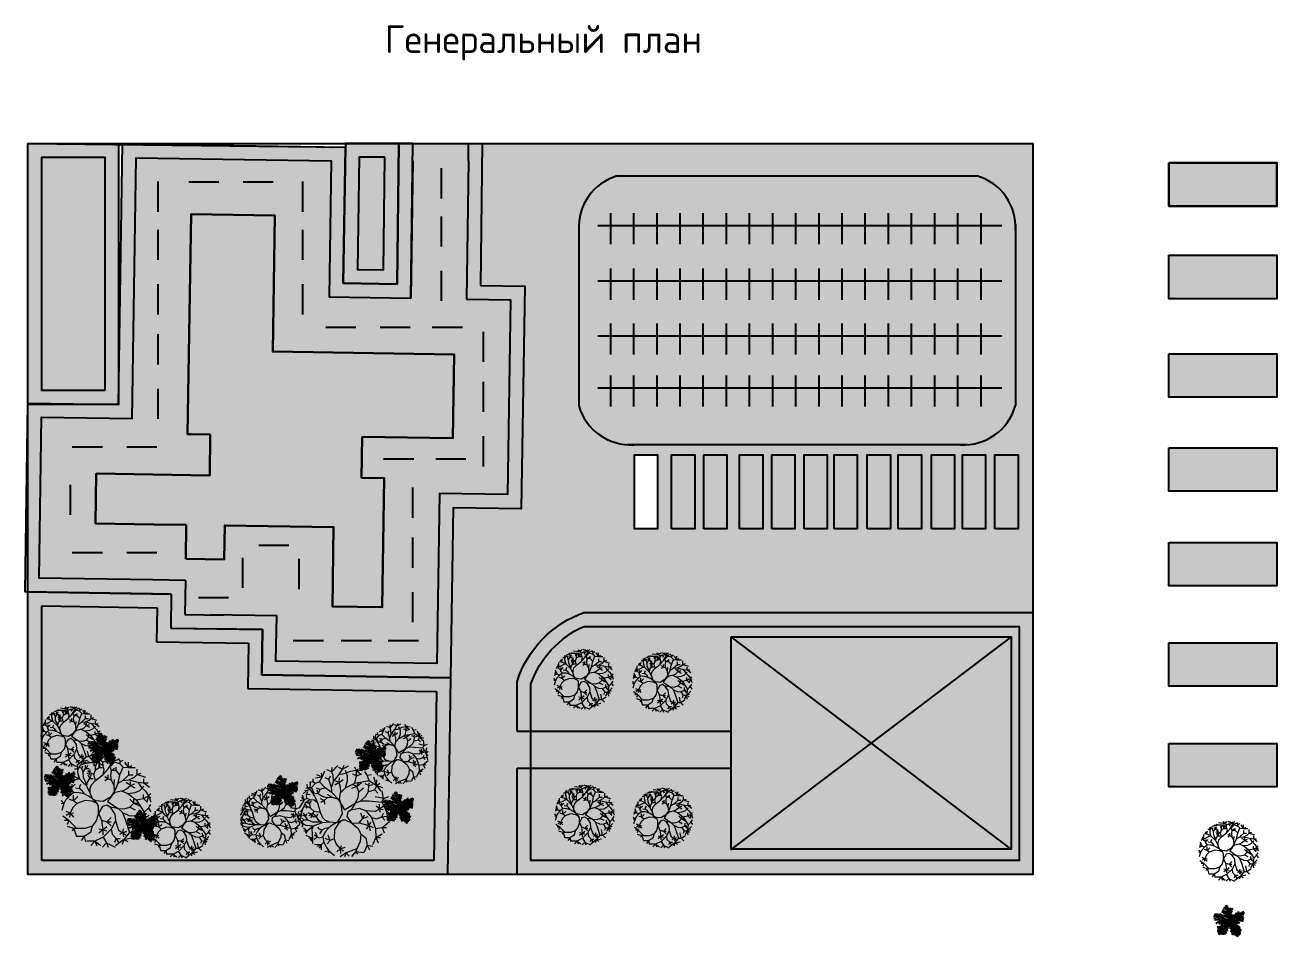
# Model space of a CAD drawing. Header units: millimetres. Extents: x -1544140 to 7445918, y -1294905 to 2019878.
# Drawn here: x 447559 to 582786, y -531426 to -432909 of the extents above; entities that cross this region are included whole.
import ezdxf

# ---------------------------------------------------------------- set-up
doc = ezdxf.new("R2010")
doc.units = ezdxf.units.MM
doc.header["$MEASUREMENT"] = 0
doc.layers.add('marc det', color=74, linetype='Continuous', lineweight=18)
doc.styles.add('ATTR', font='romans.shx', dxfattribs={"width": 0.8, "height": 0.470416})
doc.styles.add('gost', font='GOST Common.ttf')

# ---------------------------------------------------------------- blocks, each defined once
blk = doc.blocks.new('fff')
at = {"color": 93}
for p, q in [((80260, 23946), (80252, 24033)), ((80317, 24028), (80329, 23884)), ((80759, 23925), (80494, 24106)), ((80743, 24023), (80526, 24162)), ((80719, 24152), (80558, 24229)), ((80703, 24235), (80610, 24296)), ((80687, 24307), (80655, 24333)), ((80800, 23711), (80683, 24344)), ((80699, 24286), (80727, 24333)), ((80715, 24193), (80771, 24260)), ((80735, 24111), (80852, 24245)), ((80743, 24018), (80916, 24229)), ((80767, 23894), (80896, 24131)), ((80981, 23775), (81057, 24059)), ((81045, 23791), (81105, 24069)), ((81100, 23811), (81333, 24111)), ((81101, 23812), (81146, 24111)), ((81154, 24054), (81162, 23894)), ((81190, 24075), (81214, 23961)), ((81230, 24090), (81266, 24028)), ((81286, 24044), (81367, 24054)), ((81290, 24116), (81302, 24075)), ((80272, 23930), (80180, 23915)), ((80349, 23863), (80188, 23832)), ((80450, 23761), (80217, 23994)), ((80429, 23781), (80220, 23770)), ((80486, 23750), (80268, 23646)), ((80373, 24002), (80413, 23796)), ((80562, 23744), (80377, 23621)), ((80405, 24023), (80530, 23755)), ((80800, 23711), (80450, 23761)), ((80639, 23734), (80457, 23992)), ((80622, 23734), (80466, 23605)), ((80630, 23569), (80466, 23569)), ((80530, 23977), (80767, 23863)), ((80800, 23711), (80550, 23494)), ((80727, 23724), (80562, 23621)), ((80570, 23863), (80787, 23765)), ((80727, 23646), (80578, 23600)), ((80651, 23585), (80703, 23347)), ((80695, 23616), (80731, 23450)), ((80747, 23672), (80759, 23548)), ((80828, 23677), (80783, 23487)), ((80787, 23786), (80900, 24008)), ((80800, 23711), (81100, 23811)), ((80800, 23711), (81000, 23461)), ((80820, 23683), (81069, 23605)), ((80856, 23641), (80824, 23425)), ((80900, 23585), (80840, 23311)), ((80844, 23729), (80924, 23982)), ((80872, 23729), (81089, 23616)), ((80884, 23610), (81158, 23548)), ((80912, 23750), (80997, 24002)), ((80924, 23750), (81141, 23646)), ((81001, 23775), (81190, 23672)), ((81069, 23796), (81319, 23729)), ((81129, 23848), (81335, 23781)), ((81170, 23894), (81343, 23832)), ((81202, 23930), (81335, 23910)), ((81250, 23997), (81343, 23987)), ((80606, 23543), (80325, 23502)), ((80486, 23389), (80325, 23363)), ((80530, 23471), (80329, 23466)), ((80457, 23332), (80329, 23316)), ((80417, 23270), (80345, 23239)), ((80502, 23419), (80353, 23425)), ((80550, 23494), (80383, 23211)), ((80437, 23301), (80445, 23218)), ((80478, 23368), (80490, 23223)), ((80522, 23445), (80546, 23208)), ((80570, 23507), (80602, 23218)), ((80610, 23543), (80659, 23265)), ((80956, 23523), (80872, 23265)), ((81001, 23461), (80892, 23203)), ((80936, 23543), (81210, 23502)), ((81025, 23373), (80977, 23213)), ((80981, 23492), (81202, 23456)), ((81000, 23461), (81100, 23128)), ((81005, 23461), (81250, 23389)), ((81013, 23430), (81230, 23342)), ((81053, 23291), (81017, 23172)), ((81037, 23347), (81234, 23260)), ((81053, 23285), (81182, 23213)), ((81073, 23203), (81057, 23146)), ((81073, 23229), (81141, 23182)), ((81097, 23156), (81113, 23146))]:
    blk.add_line(p, q, dxfattribs=at)
at = {"color": 93, "style": 'ATTR', "width": 0.8, "flags": 9}
blk.add_attdef('ESTCODE', (80800, 23711), '', height=0.00304, dxfattribs=at)
blk = doc.blocks.new('LG15B')
at = {"linetype": 'Continuous'}
for p, q in [((-666, 1255), (-811, 1217)), ((-666, 1255), (-750, 1270)), ((-666, 1255), (-666, 1317)), ((-490, 1285), (-666, 1255)), ((-490, 1285), (-612, 1317)), ((-183, 1362), (-497, 1400)), ((-252, 1285), (-490, 1285)), ((-352, 1170), (-406, 1248)), ((-352, 1170), (-298, 1270)), ((-183, 1362), (-268, 1469)), ((-100, 1179), (-252, 1285)), ((-230, 1133), (-230, 1248)), ((-230, 1248), (-230, 1133)), ((-183, 1362), (-68, 1477)), ((-183, 1362), (-153, 1469)), ((-107, 1300), (-183, 1362)), ((-107, 1300), (0, 1362)), ((-100, 1179), (-107, 1300)), ((114, 1415), (-16, 1477)), ((0, 1362), (114, 1362)), ((0, 1362), (62, 1255)), ((69, 1087), (214, 1324)), ((114, 1415), (99, 1477)), ((214, 1324), (114, 1415)), ((280, 1300), (145, 1165)), ((214, 1415), (175, 1462)), ((280, 1300), (208, 1435)), ((214, 1415), (329, 1477)), ((214, 1324), (443, 1415)), ((214, 1324), (214, 1415)), ((450, 1247), (280, 1300)), ((478, 1327), (405, 1425)), ((450, 1247), (478, 1327)), ((558, 1140), (450, 1247)), ((478, 1327), (567, 1372)), ((734, 1125), (619, 1309)), ((734, 1125), (734, 1309)), ((-1238, 598), (-1238, 827)), ((-1093, 858), (-1193, 858)), ((-1093, 858), (-1162, 895)), ((-1093, 858), (-1125, 957)), ((-1093, 858), (-1047, 1010)), ((-865, 743), (-1093, 858)), ((-926, 1072), (-1040, 1072)), ((-926, 1072), (-956, 1109)), ((-926, 1072), (-926, 1187)), ((-926, 957), (-926, 1072)), ((-895, 842), (-926, 957)), ((-917, 1072), (-833, 1224)), ((-865, 743), (-895, 842)), ((-796, 1094), (-865, 1133)), ((-796, 1094), (-765, 1179)), ((-750, 972), (-796, 1094)), ((-750, 972), (-673, 1094)), ((-742, 804), (-750, 972)), ((-673, 1094), (-673, 1209)), ((-673, 1094), (-627, 1148)), ((-673, 1094), (-558, 1094)), ((-520, 949), (-635, 919)), ((-627, 1148), (-605, 1209)), ((-520, 949), (-605, 1018)), ((-536, 765), (-588, 880)), ((-520, 949), (-566, 880)), ((-536, 765), (-475, 910)), ((-520, 949), (-520, 1064)), ((-406, 903), (-520, 949)), ((-352, 1170), (-413, 1187)), ((-406, 903), (-352, 1057)), ((-352, 704), (-406, 903)), ((-352, 1057), (-352, 1170)), ((-352, 1057), (-230, 1133)), ((-352, 704), (-100, 903)), ((-230, 1133), (-183, 1187)), ((-230, 1133), (-115, 1133)), ((-61, 1057), (-100, 1179)), ((-100, 903), (69, 1087)), ((-100, 903), (-61, 1057)), ((64, 753), (64, 887)), ((182, 1022), (145, 1129)), ((154, 869), (182, 1022)), ((182, 699), (154, 869)), ((182, 1022), (280, 1103)), ((329, 1025), (214, 1025)), ((329, 1025), (329, 1140)), ((459, 888), (329, 1025)), ((398, 613), (459, 888)), ((459, 888), (558, 1140)), ((549, 699), (755, 887)), ((558, 1140), (734, 1125)), ((734, 1125), (849, 1194)), ((734, 1125), (963, 1125)), ((755, 887), (755, 1022)), ((755, 887), (890, 887)), ((935, 807), (1025, 897)), ((1025, 897), (1025, 1075)), ((1025, 897), (1159, 942)), ((1025, 897), (1294, 807)), ((-1316, 253), (-1392, 452)), ((-1238, 598), (-1385, 529)), ((-1238, 598), (-1353, 598)), ((-1238, 598), (-1323, 643)), ((-1238, 598), (-1285, 712)), ((-1132, 468), (-1247, 537)), ((-1093, 667), (-1238, 598)), ((-1132, 468), (-1017, 582)), ((-1132, 468), (-1117, 582)), ((-1132, 390), (-1132, 468)), ((-978, 735), (-1093, 667)), ((-865, 429), (-1010, 444)), ((-865, 743), (-978, 735)), ((-750, 628), (-865, 743)), ((-865, 505), (-826, 582)), ((-865, 429), (-865, 505)), ((-772, 353), (-865, 429)), ((-635, 513), (-750, 628)), ((-666, 628), (-742, 804)), ((-635, 513), (-666, 628)), ((-635, 513), (-612, 650)), ((-520, 284), (-635, 513)), ((-612, 650), (-536, 765)), ((-536, 765), (-421, 765)), ((-527, 437), (-482, 559)), ((-520, 284), (-527, 437)), ((-482, 559), (-352, 704)), ((64, 753), (-43, 824)), ((64, 753), (-43, 689)), ((182, 699), (64, 753)), ((262, 537), (182, 699)), ((262, 537), (280, 734)), ((283, 338), (262, 537)), ((283, 338), (398, 613)), ((398, 613), (549, 699)), ((549, 699), (755, 717)), ((577, 375), (675, 429)), ((800, 537), (665, 635)), ((675, 429), (800, 537)), ((755, 717), (935, 807)), ((755, 717), (1043, 645)), ((800, 537), (800, 663)), ((800, 537), (944, 590)), ((800, 537), (944, 457)), ((1043, 645), (1249, 618)), ((1043, 645), (1159, 483)), ((1115, 375), (1249, 510)), ((1159, 483), (1294, 348)), ((1249, 618), (1249, 753)), ((1249, 618), (1384, 618)), ((1249, 618), (1429, 483)), ((-1392, -60), (-1476, 47)), ((-1316, 253), (-1461, 184)), ((-1316, 253), (-1446, 260)), ((-1316, 253), (-1422, 360)), ((-1331, 54), (-1392, -60)), ((-1201, 200), (-1331, 54)), ((-1201, 200), (-1316, 253)), ((-1067, 34), (-1202, 79)), ((-1056, 307), (-1201, 200)), ((-1056, 307), (-1132, 390)), ((-1067, 34), (-1067, 214)), ((-1067, 34), (-932, 169)), ((-960, -56), (-1067, 34)), ((-872, 299), (-1056, 307)), ((-690, 43), (-960, -56)), ((-696, 245), (-872, 299)), ((-696, 245), (-772, 353)), ((-581, 184), (-696, 245)), ((-456, 17), (-690, 43)), ((-451, 93), (-581, 184)), ((-451, 93), (-520, 284)), ((-291, -60), (-456, 17)), ((-451, 93), (-337, 47)), ((-291, -60), (-451, 93)), ((-337, 47), (-100, 17)), ((-100, 17), (175, 184)), ((175, 184), (53, 9)), ((53, 9), (398, -221)), ((175, 184), (283, 338)), ((175, 184), (315, 313)), ((315, 313), (504, 358)), ((504, 358), (577, 375)), ((504, 358), (720, 277)), ((720, 277), (962, 304)), ((720, 277), (989, 62)), ((918, -47), (783, 88)), ((918, -47), (918, 88)), ((962, 304), (1115, 375)), ((989, 62), (1232, 107)), ((989, 62), (1258, -343)), ((1232, 107), (1232, 240)), ((1232, 107), (1367, 169)), ((1232, 107), (1367, -28)), ((1294, 348), (1402, 195)), ((1402, 195), (1339, -2)), ((1402, 195), (1474, 268)), ((1402, 195), (1474, 133)), ((1402, 195), (1474, -2)), ((-1392, -60), (-1476, -68)), ((-1392, -60), (-1461, -290)), ((-1183, -378), (-1318, -316)), ((-1183, -378), (-1318, -451)), ((-1183, -378), (-1202, -505)), ((-1093, -190), (-1183, -378)), ((-1183, -378), (-1067, -370)), ((-1183, -378), (-1067, -505)), ((-960, -56), (-1093, -190)), ((-252, -381), (-322, -630)), ((-252, -152), (-291, -60)), ((-122, -152), (-252, -381)), ((-252, -381), (-252, -152)), ((-252, -381), (-151, -603)), ((23, -113), (-122, -152)), ((138, -182), (23, -113)), ((398, -221), (138, -182)), ((138, -182), (289, -406)), ((289, -406), (307, -630)), ((398, -221), (540, -352)), ((398, -221), (594, -235)), ((540, -352), (639, -603)), ((540, -352), (747, -451)), ((594, -235), (783, -181)), ((783, -181), (918, -47)), ((783, -181), (962, -271)), ((918, -47), (1052, -47)), ((918, -47), (1097, -136)), ((927, -468), (1105, -397)), ((1105, -397), (1105, -262)), ((1105, -397), (1187, -370)), ((1105, -397), (1187, -505)), ((1258, -343), (1204, -630)), ((1258, -343), (1393, -208)), ((1393, -208), (1474, -91)), ((1393, -208), (1474, -333)), ((-1228, -612), (-1426, -477)), ((-1228, -612), (-1363, -612)), ((-1228, -612), (-1282, -747)), ((-1058, -882), (-1265, -818)), ((-960, -882), (-1228, -612)), ((-456, -801), (-690, -882)), ((-456, -801), (-510, -1007)), ((-322, -630), (-456, -801)), ((-151, -603), (-106, -926)), ((-151, -603), (28, -657)), ((-106, -926), (28, -818)), ((28, -657), (163, -522)), ((28, -657), (163, -792)), ((28, -657), (163, -657)), ((307, -630), (172, -900)), ((307, -630), (414, -936)), ((639, -603), (774, -1007)), ((747, -451), (927, -468)), ((908, -1007), (854, -738)), ((927, -468), (1052, -640)), ((1052, -640), (998, -773)), ((1052, -640), (1187, -640)), ((1204, -630), (1097, -837)), ((1204, -630), (1420, -432)), ((1204, -630), (1384, -567)), ((1204, -630), (1322, -702)), ((1204, -630), (1232, -837)), ((-1058, -882), (-1112, -962)), ((-960, -882), (-1058, -882)), ((-1058, -882), (-977, -1142)), ((-690, -882), (-960, -882)), ((-717, -1142), (-960, -1142)), ((-717, -1142), (-825, -1277)), ((-510, -1007), (-717, -1142)), ((-717, -1142), (-672, -1321)), ((-97, -1168), (-367, -1303)), ((-106, -926), (-241, -900)), ((-106, -926), (-241, -1035)), ((-106, -926), (28, -953)), ((-106, -926), (-106, -1088)), ((172, -900), (-97, -1168)), ((-97, -1168), (19, -1357)), ((172, -900), (199, -1070)), ((199, -1070), (334, -1205)), ((334, -1205), (280, -1340)), ((334, -1205), (468, -1205)), ((334, -1205), (414, -1340)), ((414, -936), (549, -1025)), ((549, -1025), (442, -1080)), ((549, -1025), (577, -891)), ((549, -1025), (684, -971)), ((549, -1025), (684, -1106)), ((549, -1025), (577, -1151)), ((774, -1007), (585, -1241)), ((585, -1241), (854, -1187)), ((774, -1007), (908, -1007)), ((908, -1007), (1124, -872)), ((908, -1007), (1043, -1142)), ((-367, -1303), (-636, -1303)), ((-367, -1303), (-501, -1438)), ((-367, -1303), (-303, -1438)), ((-367, -1303), (-170, -1438)), ((19, -1357), (-115, -1492)), ((19, -1357), (73, -1492)), ((19, -1357), (298, -1492)), ((585, -1241), (315, -1456)), ((585, -1241), (532, -1402)), ((585, -1241), (720, -1312))]:
    blk.add_line(p, q, dxfattribs=at)

msp = doc.modelspace()

# ---------------------------------------------------------------- hatches: boundary and pattern name
at = {"true_color": 0x939598, "transparency": 33554687}
h = msp.add_hatch(color=252, dxfattribs=at)
h.dxf.hatch_style = 1
h.paths.add_polyline_path([(482140.8, -447585.4), (480640.6, -447585.4), (480414.3, -462280.5), (489234.1, -462416.3), (489450, -445693.3), (487949.8, -445693.3), (487756.1, -460893.4), (481937.2, -460803.7)], flags=0)
h.paths.add_polyline_path([(459580.1, -447260.9), (480640.6, -447585.4), (482140.8, -447585.4), (482163.5, -446108.7), (458103.3, -445738), (457669.4, -473903.6), (447872.7, -473752.7), (447558.7, -494139.1), (461344, -494351.4), (463354.7, -494382.4), (463298.1, -498056.2), (468961.5, -498143.4), (473218.5, -498209), (473143, -503107.4), (493529.4, -503421.4), (493812.4, -485052.6), (501159.9, -485165.8), (501530.6, -461105.6), (496754.9, -461032), (496949.4, -445693.3), (495449.3, -445693.3), (495233.4, -462508.8), (500007.7, -462582.3), (499683.2, -483642.8), (492335.7, -483529.7), (492052.7, -501898.5), (474665.9, -501630.7), (474741.4, -496732.3), (467596.7, -496622.2), (464821, -496579.5), (464877.6, -492905.7), (461367.1, -492851.6), (449081.6, -492662.4), (449349.4, -475275.6), (459146.2, -475426.5)])
at = {"true_color": 0xafd9aa, "transparency": 33554687}
h = msp.add_hatch(color=9, dxfattribs=at)
h.dxf.hatch_style = 1
h.paths.add_polyline_path([(457669.4, -445812), (447872.7, -445693.3), (447872.7, -473752.7), (457669.4, -473903.6)])
h.paths.add_polyline_path([(456169.4, -472403.6), (449372.7, -472403.6), (449372.7, -447193.3), (456169.4, -447193.3)], flags=16)
at = {"true_color": 0x939598, "transparency": 33554687}
h = msp.add_hatch(color=252, dxfattribs=at)
h.dxf.hatch_style = 1
h.paths.add_polyline_path([(482140.7, -447592.7), (480640.6, -447585.4), (480414.3, -462280.5), (489234.2, -462408.8), (489450, -445693.3), (487950.1, -445693.3), (487756.1, -460893.4), (481937.2, -460803.8)])
at = {"true_color": 0xafd9aa, "transparency": 33554687}
h = msp.add_hatch(color=9, dxfattribs=at)
h.dxf.hatch_style = 1
h.paths.add_polyline_path([(481937.2, -460803.7), (487756.1, -460893.4), (487949.8, -445693.3), (482170, -445693.3)])
h.paths.add_polyline_path([(486430.6, -447193.3), (483639.3, -447193.3), (483459.3, -459327), (486275.4, -459370.4)], flags=16)
at = {"true_color": 0xc7c8ca, "transparency": 33554687}
h = msp.add_hatch(color=9, dxfattribs=at)
h.dxf.hatch_style = 1
h.paths.add_polyline_path([(495449.3, -445693.3), (489450, -445693.3), (489234.1, -462416.3), (495233.4, -462508.8)])
at = {"true_color": 0xdfe0e1, "transparency": 33554687}
h = msp.add_hatch(color=254, dxfattribs=at)
h.dxf.hatch_style = 1
h.paths.add_polyline_path([(556432.9, -445693.3), (496949.1, -445693.3), (496754.9, -461032), (501530.6, -461105.6), (501159.9, -485165.8), (493812.4, -485052.6), (493529.4, -503421.4), (493201.9, -524681.3), (493529.4, -524681.3), (500706.8, -524681.3), (500706.8, -521283), (500706.8, -513188.5), (502206.8, -513188.5), (502206.8, -509188.5), (500706.8, -509188.5), (500706.8, -503834.2, -0.23491776), (507931.8, -496370), (556432.9, -496370)])
h.paths.add_polyline_path([(513388.1, -479339.1), (515888.1, -479339.1), (515888.1, -487339.1), (513388.1, -487339.1)], flags=16)
h.paths.add_polyline_path([(507379, -474025), (507379, -455102.8, -0.35167682), (511530.3, -449207.5), (550383.1, -449207.5, -0.35167682), (554534.4, -455102.8), (554534.4, -474025, -0.3540994), (548610.8, -478244.9), (513302.6, -478244.9, -0.3540994)], flags=16)
h.paths.add_polyline_path([(517390.9, -479339.1), (519890.9, -479339.1), (519890.9, -487339.1), (517390.9, -487339.1)], flags=16)
h.paths.add_polyline_path([(520863.5, -479339.1), (523363.5, -479339.1), (523363.5, -487339.1), (520863.5, -487339.1)], flags=16)
h.paths.add_polyline_path([(524738, -479339.1), (527238, -479339.1), (527238, -487339.1), (524738, -487339.1)], flags=16)
h.paths.add_polyline_path([(528220.7, -479339.1), (530720.7, -479339.1), (530720.7, -487339.1), (528220.7, -487339.1)], flags=16)
h.paths.add_polyline_path([(531704.5, -479339.1), (534204.5, -479339.1), (534204.5, -487339.1), (531704.5, -487339.1)], flags=16)
h.paths.add_polyline_path([(534945.3, -479339.1), (537445.3, -479339.1), (537445.3, -487339.1), (534945.3, -487339.1)], flags=16)
h.paths.add_polyline_path([(538536.2, -479339.1), (541036.2, -479339.1), (541036.2, -487339.1), (538536.2, -487339.1)], flags=16)
h.paths.add_polyline_path([(541879.3, -479339.1), (544379.3, -479339.1), (544379.3, -487339.1), (541879.3, -487339.1)], flags=16)
h.paths.add_polyline_path([(545467, -479339.1), (547967, -479339.1), (547967, -487339.1), (545467, -487339.1)], flags=16)
h.paths.add_polyline_path([(548810.1, -479339.1), (551310.1, -479339.1), (551310.1, -487339.1), (548810.1, -487339.1)], flags=16)
h.paths.add_polyline_path([(552316.2, -479339.1), (554816.2, -479339.1), (554816.2, -487339.1), (552316.2, -487339.1)], flags=16)
at = {"true_color": 0xc7c8ca, "transparency": 33554687}
h = msp.add_hatch(color=9, dxfattribs=at)
h.dxf.hatch_style = 1
h.paths.add_polyline_path([(500007.7, -462582.3), (480414.3, -462280.5), (480640.6, -447585.4), (459580.1, -447260.9), (459146.2, -475426.5), (449349.4, -475275.6), (449081.6, -492662.4), (461367.1, -492851.6), (464877.6, -492905.7), (464821, -496579.5), (468984.6, -496643.6), (474741.4, -496732.3), (474665.9, -501630.7), (492052.7, -501898.5), (492335.7, -483529.7), (499683.2, -483642.8)])
h.paths.add_polyline_path([(493916, -468489.2), (493776.3, -477551.1), (483979.6, -477400.2), (483911.7, -481808.7), (486360.9, -481846.5), (486145.8, -495806.8), (480757.6, -495723.8), (480889.7, -487151.7), (469133.6, -486970.6), (469077, -490644.3), (467689.2, -490622.9), (464913.4, -490580.2), (464970, -486906.4), (461459.5, -486852.3), (455173.3, -486755.5), (455256.3, -481367.3), (467502.2, -481555.9), (467570.1, -477147.4), (465447.5, -477114.7), (465120.9, -477109.7), (465486.9, -453352.6), (474548.9, -453492.2), (474322.6, -468187.3)], flags=16)
at = {"true_color": 0xd7ebd2, "transparency": 33554687}
h = msp.add_hatch(color=254, dxfattribs=at)
h.dxf.hatch_style = 1
h.paths.add_polyline_path([(456169.4, -447193.3), (449372.7, -447193.3), (449372.7, -472403.6), (456169.4, -472403.6)])
h = msp.add_hatch(color=254, dxfattribs=at)
h.dxf.hatch_style = 1
h.paths.add_polyline_path([(486430.6, -447193.3), (486275.4, -459370.4), (483459.3, -459327), (483639.3, -447193.3)])
at = {"true_color": 0xffffff, "transparency": 33554687}
h = msp.add_hatch(color=7, dxfattribs=at)
h.dxf.hatch_style = 1
h.paths.add_polyline_path([(582786, -452482.2), (582786, -447789.4), (571106.9, -447789.4), (571106.9, -452482.2)])
at = {"true_color": 0x777879, "transparency": 33554687}
h = msp.add_hatch(color=8, dxfattribs=at)
h.dxf.hatch_style = 1
h.paths.add_polyline_path([(511530.3, -449207.5, 0.35167682), (507379, -455102.8), (507379, -474025, 0.3540994), (513302.6, -478244.9), (549322.8, -478244.9, 0.31977554), (554534.4, -474025), (554534.4, -454379.7, 0.31675989), (550383.1, -449207.5)])
at = {"true_color": 0xffffff, "transparency": 33554687}
h = msp.add_hatch(color=7, dxfattribs=at)
h.dxf.hatch_style = 1
h.paths.add_polyline_path([(483979.6, -477400.2), (493776.3, -477551.1), (493916, -468489.2), (474322.6, -468187.3), (474548.9, -453492.2), (465486.9, -453352.6), (465120.9, -477109.7), (465447.5, -477114.7), (467570.1, -477147.4), (467502.2, -481555.9), (455256.3, -481367.3), (455173.3, -486755.5), (461459.5, -486852.3), (464970, -486906.4), (464913.4, -490580.2), (469077, -490644.3), (469133.6, -486970.6), (480889.7, -487151.7), (480757.6, -495723.8), (486145.8, -495806.8), (486360.9, -481846.5), (483911.7, -481808.7)])
at = {"true_color": 0x76470a, "transparency": 33554687}
h = msp.add_hatch(color=36, dxfattribs=at)
h.dxf.hatch_style = 1
h.paths.add_polyline_path([(582786, -462470.1), (582786, -457777.2), (571106.9, -457777.2), (571106.9, -462470.1)])
at = {"true_color": 0xdef2fc, "transparency": 33554687}
h = msp.add_hatch(color=7, dxfattribs=at)
h.dxf.hatch_style = 1
h.paths.add_polyline_path([(582786, -473128.7), (582786, -468435.9), (571106.9, -468435.9), (571106.9, -473128.7)])
at = {"true_color": 0x777879, "transparency": 33554687}
h = msp.add_hatch(color=8, dxfattribs=at)
h.dxf.hatch_style = 1
h.paths.add_polyline_path([(582786, -483268.3), (582786, -478575.5), (571106.9, -478575.5), (571106.9, -483268.3)])
at = {"true_color": 0xdef2fc, "transparency": 33554687}
h = msp.add_hatch(color=7, dxfattribs=at)
h.dxf.hatch_style = 1
h.paths.add_polyline_path([(517390.9, -479339.1), (517390.9, -487339.1), (519890.9, -487339.1), (519890.9, -479339.1)])
h.paths.add_polyline_path([(520863.5, -479339.1), (520863.5, -487339.1), (523363.5, -487339.1), (523363.5, -479339.1)])
h.paths.add_polyline_path([(524738, -479339.1), (524738, -487339.1), (527238, -487339.1), (527238, -479339.1)])
h.paths.add_polyline_path([(528220.7, -479339.1), (528220.7, -487339.1), (530720.7, -487339.1), (530720.7, -479339.1)])
h.paths.add_polyline_path([(531704.5, -479339.1), (531704.5, -487339.1), (534204.5, -487339.1), (534204.5, -479339.1)])
h.paths.add_polyline_path([(534945.3, -479339.1), (534945.3, -487339.1), (537445.3, -487339.1), (537445.3, -479339.1)])
h.paths.add_polyline_path([(538536.2, -479339.1), (538536.2, -487339.1), (541036.2, -487339.1), (541036.2, -479339.1)])
h.paths.add_polyline_path([(541879.3, -479339.1), (541879.3, -487339.1), (544379.3, -487339.1), (544379.3, -479339.1)])
h.paths.add_polyline_path([(545467, -479339.1), (545467, -487339.1), (547967, -487339.1), (547967, -479339.1)])
h.paths.add_polyline_path([(548810.1, -479339.1), (548810.1, -487339.1), (551310.1, -487339.1), (551310.1, -479339.1)])
h.paths.add_polyline_path([(552316.2, -479339.1), (552316.2, -487339.1), (554816.2, -487339.1), (554816.2, -479339.1)])
at = {"true_color": 0xc7c8ca, "transparency": 33554687}
h = msp.add_hatch(color=9, dxfattribs=at)
h.dxf.hatch_style = 1
h.paths.add_polyline_path([(582786, -493504.4), (582786, -488811.5), (571106.9, -488811.5), (571106.9, -493504.4)])
at = {"true_color": 0xafd9aa, "transparency": 33554687}
h = msp.add_hatch(color=9, dxfattribs=at)
h.dxf.hatch_style = 1
h.paths.add_polyline_path([(493529.4, -503421.4), (473143, -503107.4), (473218.5, -498209), (463298.1, -498056.2), (463354.7, -494382.4), (447872.7, -494143.9), (447872.7, -524681.3), (493201.9, -524681.3)])
h.paths.add_polyline_path([(491724.8, -523181.3), (449372.7, -523181.3), (449372.7, -495667.2), (461831.7, -495859.1), (461775.1, -499532.9), (471695.5, -499685.7), (471620.1, -504584.1), (492006.5, -504898.2)], flags=16)
at = {"true_color": 0xd7ebd2, "transparency": 33554687}
h = msp.add_hatch(color=254, dxfattribs=at)
h.dxf.hatch_style = 1
h.paths.add_polyline_path([(471620.1, -504584.1), (471695.5, -499685.7), (461775.1, -499532.9), (461831.7, -495859.1), (449372.7, -495667.2), (449372.7, -523181.3), (491724.8, -523181.3), (492006.5, -504898.2)])
at = {"true_color": 0xafd9aa, "transparency": 33554687}
h = msp.add_hatch(color=9, dxfattribs=at)
h.dxf.hatch_style = 1
h.paths.add_polyline_path([(556432.9, -496370), (507931.8, -496370, 0.23491776), (500706.8, -503834.2), (500706.8, -509188.5), (502206.8, -509188.5), (502206.8, -504082.5, -0.20547693), (507931.8, -497870), (554932.9, -497870), (554932.9, -523181.3), (502206.8, -523181.3), (502206.8, -521283), (502206.8, -513188.5), (500706.8, -513188.5), (500706.8, -521283), (500706.8, -524681.3), (556432.9, -524681.3)])
at = {"true_color": 0xd7ebd2, "transparency": 33554687}
h = msp.add_hatch(color=254, dxfattribs=at)
h.dxf.hatch_style = 1
h.paths.add_polyline_path([(523818.5, -509188.5), (523818.5, -499001), (554087.4, -499001), (554087.4, -521933.8), (523818.5, -521933.8), (523818.5, -513188.5), (502206.8, -513188.5), (502206.8, -521283), (502206.8, -523181.3), (554932.9, -523181.3), (554932.9, -497870), (507931.8, -497870, 0.20547693), (502206.8, -504082.5), (502206.8, -509188.5)])
at = {"true_color": 0x76470a, "transparency": 33554687}
h = msp.add_hatch(color=36, dxfattribs=at)
h.dxf.hatch_style = 1
h.paths.add_polyline_path([(538966.3, -510477.5), (554087.4, -499001), (523818.5, -499001)])
h.paths.add_polyline_path([(523871.7, -521933.8), (554087.4, -521933.8), (538966.3, -510477.5)])
h.paths.add_polyline_path([(523818.5, -499001), (523818.5, -521933.8), (523871.7, -521933.8), (538966.3, -510477.5)])
h.paths.add_polyline_path([(554087.4, -521933.8), (554087.4, -499001), (538966.3, -510477.5)])
at = {"true_color": 0xd7ebd2, "transparency": 33554687}
h = msp.add_hatch(color=254, dxfattribs=at)
h.dxf.hatch_style = 1
h.paths.add_polyline_path([(523818.5, -499001), (554087.4, -499001), (554087.4, -521933.8), (523871.7, -521933.8), (523818.5, -521974.2)], flags=17)
at = {"true_color": 0x939598, "transparency": 33554687}
h = msp.add_hatch(color=252, dxfattribs=at)
h.dxf.hatch_style = 1
h.paths.add_polyline_path([(582786, -504335.9), (582786, -499643), (571106.9, -499643), (571106.9, -504335.9)])
at = {"true_color": 0xfef5dc, "transparency": 33554687}
h = msp.add_hatch(color=7, dxfattribs=at)
h.dxf.hatch_style = 1
h.paths.add_polyline_path([(502206.8, -509188.5), (502206.8, -513188.5), (523818.5, -513188.5), (523818.5, -509188.5)])
at = {"true_color": 0xd7ebd2, "transparency": 33554687}
h = msp.add_hatch(color=254, dxfattribs=at)
h.dxf.hatch_style = 1
h.paths.add_polyline_path([(582786, -515220.1), (582786, -510527.2), (571106.9, -510527.2), (571106.9, -515220.1)])

# ---------------------------------------------------------------- linework, layer by layer
for p, q in [((480640.6, -446085.4), (480652.1, -446085.4)), ((487949.8, -445693.3), (495449.3, -445693.3)), ((495449.3, -447585.4), (495449.3, -445693.3)), ((480640.6, -447585.4), (480426.7, -462280.6)), ((480426.7, -462280.6), (489234.1, -462416.3)), ((487734.3, -462393.2), (487734.2, -462394.5)), ((447872.7, -494143.9), (463354.7, -494382.4)), ((447872.7, -524681.3), (447872.7, -494143.9)), ((449372.7, -494167), (449372.7, -494143.9)), ((463354.7, -494382.4), (463298.1, -498056.2)), ((447849.6, -495643.7), (447872.7, -495644.1)), ((449372.7, -523181.3), (449372.7, -495667.2)), ((449372.7, -495667.2), (461831.7, -495859.1)), ((461831.7, -495859.1), (461775.1, -499532.9)), ((463298.1, -498056.2), (473218.5, -498209)), ((473218.5, -498209), (473143, -503107.4)), ((461775.1, -499532.9), (471695.5, -499685.7)), ((471695.5, -499685.7), (471620.1, -504584.1)), ((473143, -503107.4), (493529.4, -503421.4)), ((493529.4, -503421.4), (493201.9, -524681.3)), ((493529.4, -503421.4), (493202, -524676.3)), ((471620.1, -504584.1), (492006.5, -504898.2)), ((492006.5, -504898.2), (491724.8, -523181.3)), ((502206.8, -509188.5), (523818.5, -509188.5)), ((502206.8, -513188.5), (523818.5, -513188.5)), ((491724.8, -523181.3), (449372.7, -523181.3)), ((493529.4, -524681.3), (447872.7, -524681.3))]:
    msp.add_line(p, q)
at = {"color": 252, "true_color": 0x939598}
for p, q in [((487950.1, -445693.3), (487756.1, -460893.4)), ((489450, -447585.4), (489234.1, -462416.3)), ((463354.7, -494382.4), (461344, -494351.4)), ((463354.7, -494382.4), (463298.1, -498056.2)), ((463298.1, -498056.2), (468961.5, -498143.4))]:
    msp.add_line(p, q, dxfattribs=at)
at = {"color": 18, "true_color": 0x000000}
for p, q in [((489234.1, -462416.3), (489450, -445693.3)), ((496949.1, -445693.3), (496754.9, -461032)), ((495449.3, -447585.4), (495233.4, -462508.8)), ((464877.6, -492905.7), (461367.1, -492851.6)), ((464877.6, -492905.7), (464821, -496579.5)), ((464821, -496579.5), (468984.6, -496643.6)), ((500706.8, -509188.5), (502206.8, -509188.5)), ((500706.8, -513188.5), (502206.8, -513188.5))]:
    msp.add_line(p, q, dxfattribs=at)
at = {"color": 7, "true_color": 0xffffff}
for p, q in [((492508.7, -448377.8), (492508.7, -451631.3)), ((461906.6, -449827.9), (461906.6, -453081.4)), ((465239.6, -449845.8), (468493.1, -449845.8)), ((471117.1, -449845.8), (474370.6, -449845.8)), ((477518.4, -449827.9), (477518.4, -453081.4)), ((492508.7, -453584.6), (492508.7, -456838.2)), ((461906.6, -455034.8), (461906.6, -458288.3)), ((477518.4, -455034.8), (477518.4, -458288.3)), ((492508.7, -459462.1), (492508.7, -462715.6)), ((461906.6, -460912.2), (461906.6, -464165.8)), ((477518.4, -460912.2), (477518.4, -464165.8)), ((461906.6, -466315.9), (461906.6, -469569.4)), ((480041.8, -465562.9), (483295.3, -465562.9)), ((485919.3, -465562.9), (489172.8, -465562.9)), ((491547, -465562.9), (494800.5, -465562.9)), ((497028.7, -466052.9), (497028.7, -469306.5)), ((497028.7, -471456.5), (497028.7, -474710.1)), ((461906.6, -472193.3), (461906.6, -475446.8)), ((497028.7, -477334), (497028.7, -480587.5)), ((452666.7, -478462.2), (455920.2, -478462.2)), ((458544.1, -478462.2), (461797.6, -478462.2)), ((486287.9, -479782.8), (489541.4, -479782.8)), ((491915.7, -479782.8), (495169.2, -479782.8)), ((452417.9, -482569.1), (452417.9, -485822.7)), ((489394.6, -482884.1), (489394.6, -486137.6)), ((472795.8, -489107.4), (476049.3, -489107.4)), ((489394.6, -488287.7), (489394.6, -491541.2)), ((452666.7, -489892.5), (455920.2, -489892.5)), ((458544.1, -489892.5), (461797.6, -489892.5)), ((471064.5, -490469.3), (471064.5, -493722.8)), ((477140.2, -490590.8), (477140.2, -493844.3)), ((466290.7, -494768.3), (469544.2, -494768.3)), ((489394.6, -494165.2), (489394.6, -497418.7)), ((476526.8, -499397.7), (479780.3, -499397.7)), ((481718.7, -499397.7), (484972.2, -499397.7)), ((486792.6, -499397.7), (490046.1, -499397.7))]:
    msp.add_line(p, q, dxfattribs=at)
at = {"lineweight": 30}
for p, q in [((464970, -486906.4), (461459.5, -486852.3)), ((464970, -486906.4), (464913.4, -490580.2)), ((464913.4, -490580.2), (469077, -490644.3))]:
    msp.add_line(p, q, dxfattribs=at)
at = {"color": 48, "true_color": 0x503007}
for p, q in [((554087.4, -499001), (523750.5, -522025.8)), ((554087.4, -521933.8), (523818.5, -499001))]:
    msp.add_line(p, q, dxfattribs=at)
at = {"color": 252, "true_color": 0x939598}
msp.add_lwpolyline([(461344, -494351.4), (447558.7, -494139.1), (447872.7, -473752.7), (457669.4, -473903.6), (458103.3, -445738), (482163.5, -446108.7), (481937.2, -460803.7), (487756.1, -460893.4)], dxfattribs=at)
for points in [[(447872.7, -473752.7), (447872.7, -445693.3), (482163.5, -446108.7)], [(489450, -445693.3), (489450, -445693.3), (487950.4, -445674.1), (487756.1, -460893.4), (481937.2, -460803.8), (482163.6, -446108.7)], [(480414.2, -462280.5), (480414.3, -462280.5)]]:
    msp.add_lwpolyline(points)
for points in [[(447872.7, -445693.3), (556432.9, -445693.3), (556432.9, -524681.3), (447872.7, -524681.3)], [(457669.4, -473903.6), (447872.7, -473903.6), (447872.7, -445693.3), (457669.4, -445693.3)], [(487949.8, -445693.3), (482161.4, -445693.3), (481937.2, -460803.8), (487756.1, -460893.4)], [(456169.4, -472403.6), (449372.7, -472403.6), (449372.7, -447193.3), (456169.4, -447193.3)], [(486430.6, -447193.3), (483639.3, -447193.3), (483459.3, -459327), (486275.4, -459370.4)], [(571106.9, -457777.2), (582786, -457777.2), (582786, -462470.1), (571106.9, -462470.1)], [(571106.9, -468435.9), (582786, -468435.9), (582786, -473128.7), (571106.9, -473128.7)], [(571106.9, -478575.5), (582786, -478575.5), (582786, -483268.3), (571106.9, -483268.3)], [(513388.1, -479339.1), (515888.1, -479339.1), (515888.1, -487339.1), (513388.1, -487339.1)], [(571106.9, -488811.5), (582786, -488811.5), (582786, -493504.4), (571106.9, -493504.4)], [(523818.5, -499001), (554087.4, -499001), (554087.4, -521933.8), (523818.5, -521933.8)], [(571106.9, -499643), (582786, -499643), (582786, -504335.9), (571106.9, -504335.9)], [(571106.9, -510527.2), (582786, -510527.2), (582786, -515220.1), (571106.9, -515220.1)]]:
    msp.add_lwpolyline(points, close=True)
at = {"color": 18, "true_color": 0x000000}
for points in [[(461367.1, -492851.6), (449081.6, -492662.4), (449349.4, -475275.6), (459146.2, -475426.5), (459580.1, -447260.9), (480640.6, -447585.4), (480414.3, -462280.5), (489234.1, -462416.3)], [(511530.3, -449207.5), (550383.1, -449207.5)], [(507379, -455102.8), (507379, -474025)], [(554534.4, -454379.7), (554534.4, -474025)], [(496754.9, -461032), (501530.6, -461105.6), (501159.9, -485165.8), (493812.4, -485052.6), (493529.4, -503421.4), (473143, -503107.4), (473218.5, -498209), (467573.6, -498122.1)], [(495233.4, -462508.8), (500007.7, -462582.3), (499683.2, -483642.8), (492335.7, -483529.7), (492052.7, -501898.5), (474665.9, -501630.7), (474741.4, -496732.3), (467596.7, -496622.2)], [(549322.8, -478244.9), (512590.5, -478244.9)], [(513388.1, -487339.1), (513388.1, -479339.1), (515888.1, -479339.1), (515888.1, -487339.1), (513388.1, -487339.1)], [(517390.9, -487339.1), (517390.9, -479339.1), (519890.9, -479339.1), (519890.9, -487339.1), (517390.9, -487339.1)], [(520863.5, -487339.1), (520863.5, -479339.1), (523363.5, -479339.1), (523363.5, -487339.1), (520863.5, -487339.1)], [(524738, -487339.1), (524738, -479339.1), (527238, -479339.1), (527238, -487339.1), (524738, -487339.1)], [(528220.7, -487339.1), (528220.7, -479339.1), (530720.7, -479339.1), (530720.7, -487339.1), (528220.7, -487339.1)], [(531704.5, -487339.1), (531704.5, -479339.1), (534204.5, -479339.1), (534204.5, -487339.1), (531704.5, -487339.1)], [(534945.3, -487339.1), (534945.3, -479339.1), (537445.3, -479339.1), (537445.3, -487339.1), (534945.3, -487339.1)], [(538536.2, -487339.1), (538536.2, -479339.1), (541036.2, -479339.1), (541036.2, -487339.1), (538536.2, -487339.1)], [(541879.3, -487339.1), (541879.3, -479339.1), (544379.3, -479339.1), (544379.3, -487339.1), (541879.3, -487339.1)], [(545467, -487339.1), (545467, -479339.1), (547967, -479339.1), (547967, -487339.1), (545467, -487339.1)], [(548810.1, -487339.1), (548810.1, -479339.1), (551310.1, -479339.1), (551310.1, -487339.1), (548810.1, -487339.1)], [(552316.2, -487339.1), (552316.2, -479339.1), (554816.2, -479339.1), (554816.2, -487339.1), (552316.2, -487339.1)], [(507931.8, -496370), (556432.9, -496370), (556432.9, -524681.3), (500706.8, -524681.3), (500706.8, -521283)], [(507931.8, -497870), (554932.9, -497870), (554932.9, -523181.3), (502206.8, -523181.3), (502206.8, -521283)], [(500706.8, -521283), (500706.8, -513188.5)]]:
    msp.add_lwpolyline(points, dxfattribs=at)
at = {"lineweight": 30}
msp.add_lwpolyline([(571106.9, -447789.4), (582786, -447789.4), (582786, -452482.2), (571106.9, -452482.2)], close=True, dxfattribs=at)
msp.add_lwpolyline([(461459.5, -486852.3), (455173.3, -486755.5), (455256.3, -481367.3), (467502.2, -481555.9), (467570.1, -477147.4), (465447.5, -477114.7), (465120.9, -477109.7), (465486.9, -453352.6), (474548.9, -453492.2), (474322.6, -468187.3), (493916, -468489.2), (493776.3, -477551.1), (483979.6, -477400.2), (483911.7, -481808.7), (486360.9, -481846.5), (486145.8, -495806.8), (480757.6, -495723.8), (480889.7, -487151.7), (469133.6, -486970.6), (469077, -490644.3), (467689.2, -490622.9)], dxfattribs=at)
at = {"color": 9, "true_color": 0xc7c8ca}
for points in [[(510785.5, -453241.4), (510785.5, -456599.1)], [(513285.5, -453241.4), (513285.5, -456599.1)], [(515785.5, -453241.4), (515785.5, -456599.1)], [(518285.5, -453241.4), (518285.5, -456599.1)], [(520785.5, -453241.4), (520785.5, -456599.1)], [(523285.5, -453241.4), (523285.5, -456599.1)], [(525785.5, -453241.4), (525785.5, -456599.1)], [(528285.5, -453241.4), (528285.5, -456599.1)], [(530785.5, -453241.4), (530785.5, -456599.1)], [(533285.5, -453241.4), (533285.5, -456599.1)], [(535785.5, -453241.4), (535785.5, -456599.1)], [(538285.5, -453241.4), (538285.5, -456599.1)], [(540785.5, -453241.4), (540785.5, -456599.1)], [(543285.5, -453241.4), (543285.5, -456599.1)], [(545785.5, -453241.4), (545785.5, -456599.1)], [(548285.5, -453241.4), (548285.5, -456599.1)], [(550785.5, -453241.4), (550785.5, -456599.1)], [(509432.2, -454571.1), (553079.5, -454571.1)], [(510785.5, -459222.8), (510785.5, -462580.5)], [(513285.5, -459222.8), (513285.5, -462580.5)], [(515785.5, -459222.8), (515785.5, -462580.5)], [(518285.5, -459222.8), (518285.5, -462580.5)], [(520785.5, -459222.8), (520785.5, -462580.5)], [(523285.5, -459222.8), (523285.5, -462580.5)], [(525785.5, -459222.8), (525785.5, -462580.5)], [(528285.5, -459222.8), (528285.5, -462580.5)], [(530785.5, -459222.8), (530785.5, -462580.5)], [(533285.5, -459222.8), (533285.5, -462580.5)], [(535785.5, -459222.8), (535785.5, -462580.5)], [(538285.5, -459222.8), (538285.5, -462580.5)], [(540785.5, -459222.8), (540785.5, -462580.5)], [(543285.5, -459222.8), (543285.5, -462580.5)], [(545785.5, -459222.8), (545785.5, -462580.5)], [(548285.5, -459222.8), (548285.5, -462580.5)], [(550785.5, -459222.8), (550785.5, -462580.5)], [(509432.2, -460552.6), (553079.5, -460552.6)], [(510785.5, -465156.4), (510785.5, -468514.1)], [(513285.5, -465156.4), (513285.5, -468514.1)], [(515785.5, -465156.4), (515785.5, -468514.1)], [(518285.5, -465156.4), (518285.5, -468514.1)], [(520785.5, -465156.4), (520785.5, -468514.1)], [(523285.5, -465156.4), (523285.5, -468514.1)], [(525785.5, -465156.4), (525785.5, -468514.1)], [(528285.5, -465156.4), (528285.5, -468514.1)], [(530785.5, -465156.4), (530785.5, -468514.1)], [(533285.5, -465156.4), (533285.5, -468514.1)], [(535785.5, -465156.4), (535785.5, -468514.1)], [(538285.5, -465156.4), (538285.5, -468514.1)], [(540785.5, -465156.4), (540785.5, -468514.1)], [(543285.5, -465156.4), (543285.5, -468514.1)], [(545785.5, -465156.4), (545785.5, -468514.1)], [(548285.5, -465156.4), (548285.5, -468514.1)], [(550785.5, -465156.4), (550785.5, -468514.1)], [(509432.2, -466486.2), (553079.5, -466486.2)], [(510785.5, -470768.5), (510785.5, -474126.2)], [(513285.5, -470768.5), (513285.5, -474126.2)], [(515785.5, -470768.5), (515785.5, -474126.2)], [(518285.5, -470768.5), (518285.5, -474126.2)], [(520785.5, -470768.5), (520785.5, -474126.2)], [(523285.5, -470768.5), (523285.5, -474126.2)], [(525785.5, -470768.5), (525785.5, -474126.2)], [(528285.5, -470768.5), (528285.5, -474126.2)], [(530785.5, -470768.5), (530785.5, -474126.2)], [(533285.5, -470768.5), (533285.5, -474126.2)], [(535785.5, -470768.5), (535785.5, -474126.2)], [(538285.5, -470768.5), (538285.5, -474126.2)], [(540785.5, -470768.5), (540785.5, -474126.2)], [(543285.5, -470768.5), (543285.5, -474126.2)], [(545785.5, -470768.5), (545785.5, -474126.2)], [(548285.5, -470768.5), (548285.5, -474126.2)], [(550785.5, -470768.5), (550785.5, -474126.2)], [(509432.2, -472098.2), (553079.5, -472098.2)]]:
    msp.add_lwpolyline(points, dxfattribs=at)
at = {"color": 18, "true_color": 0x000000}
for points in [[(500706.8, -509188.5), (500706.8, -503834.2, -0.23491776), (507931.8, -496370)], [(502206.8, -521283), (502206.8, -504082.5, -0.20547693), (507931.8, -497870, 1)]]:
    msp.add_lwpolyline(points, format="xyb", dxfattribs=at)
for centre, radius, start, end in [((513127.1, -454741.2), 5759.5, 106.096591, 183.598956), ((548786.2, -454741.2), 5759.5, 356.401044, 73.903409), ((512946.5, -472477.2), 5778.7, 195.535942, 273.532038), ((548966.8, -472477.2), 5778.7, 266.467962, 344.464058)]:
    msp.add_arc(centre, radius, start, end, dxfattribs=at)

# ---------------------------------------------------------------- block references
at = {"color": 92, "xscale": 2.814332332743273, "yscale": 2.814332332743273, "zscale": 2.814332332743273}
for p in [(228682.3, -577910.1), (257578.3, -578726.1), (223964.7, -581480.2), (248072.7, -582505.7), (260551.1, -584248.1), (232921.9, -586227.1), (350277, -596515)]:
    msp.add_blockref('fff', p, dxfattribs=at)
at = {"layer": 'marc det', "color": 70}
for p, xscale, yscale, zscale in [((507891.7, -503580.8), 2.170212122016269, 2.170212120432304, 2.170212120290771), ((516380, -503920.1), 2.170212122016269, 2.170212120432304, 2.170212120290771), ((452466.3, -509755), 2.170212122016269, 2.170212120432304, 2.170212120290771), ((456309.9, -516819.8), 3.28023819665976, 3.280238194265624, 3.280238194051699), ((507978.8, -518231.6), 2.170212122016269, 2.170212120432304, 2.170212120290771), ((464339.4, -519642.6), 2.170212122016269, 2.170212120432304, 2.170212120290771), ((516467.2, -518570.9), 2.170212122016269, 2.170212120432304, 2.170212120290771), ((577563.5, -522151.1), 2.170212122016269, 2.170212120432304, 2.170212120290771)]:
    msp.add_blockref('LG15B', p, dxfattribs=dict(at, xscale=xscale, yscale=yscale, zscale=zscale))
at = {"layer": 'marc det', "color": 70, "rotation": 66.17987880482238}
for p, xscale, yscale, zscale in [((487865.4, -511650.3), 2.170212122016269, 2.170212120432304, 2.170212120290771), ((482040.2, -517855.8), 3.28023819665976, 3.280238194265624, 3.280238194051699), ((474024.9, -518518.7), 2.170212122016269, 2.170212120432304, 2.170212120290771)]:
    msp.add_blockref('LG15B', p, dxfattribs=dict(at, xscale=xscale, yscale=yscale, zscale=zscale))

# ---------------------------------------------------------------- texts
at = {"insert": (486424.2, -432929.2), "char_height": 3000, "attachment_point": 1, "style": 'gost'}
msp.add_mtext_dynamic_manual_height_columns('Генеральный план', width=77561.786, gutter_width=1, heights=[0], dxfattribs=at)

doc.saveas('drawing.dxf')
